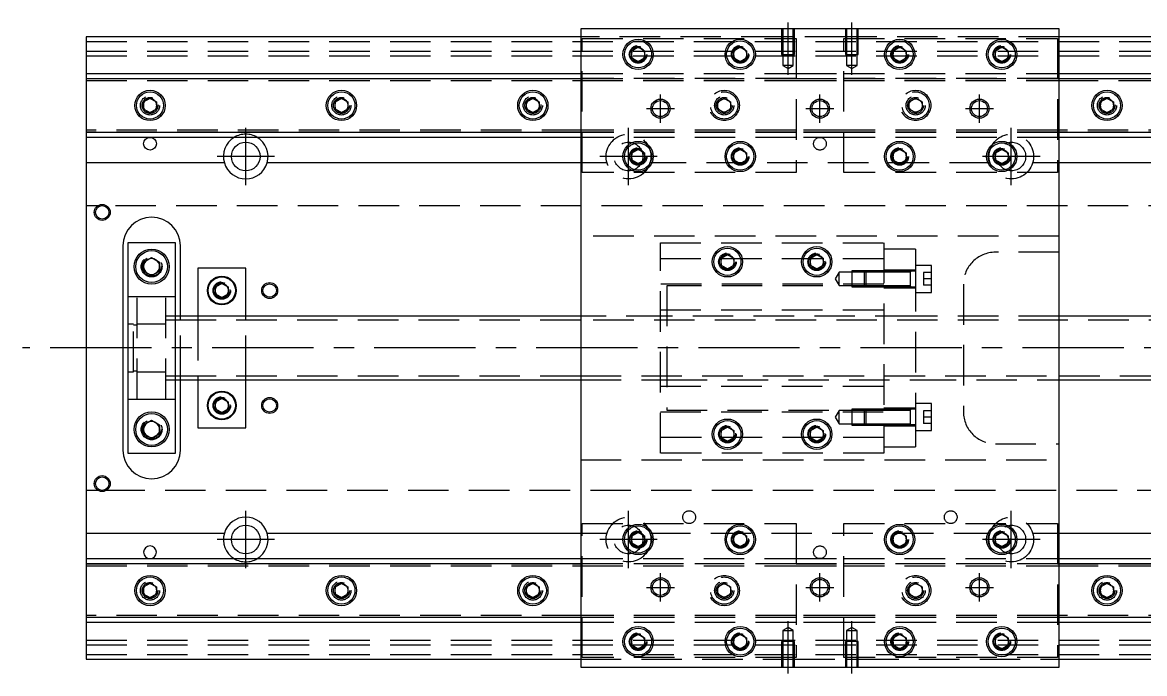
# Model space of a CAD drawing. Extents: x -20 to 681, y -276 to 102.
# Drawn here: x -20 to 331.8, y -102 to 102 of the extents above; entities that cross this region are included whole.
import ezdxf

# ---------------------------------------------------------------- set-up
doc = ezdxf.new("R2010")
doc.units = 0
doc.linetypes.add('CENTER', pattern=[50.8, 31.75, -6.35, 6.35, -6.35])
doc.linetypes.add('DASHED', pattern=[19.05, 12.7, -6.35])
doc.layers.get('0').update_dxf_attribs({"linetype": 'CONTINUOUS'})
doc.layers.add('CENTER', color=1, linetype='CENTER')

msp = doc.modelspace()

# ---------------------------------------------------------------- linework, layer by layer
at = {"color": 7, "linetype": 'CONTINUOUS'}
for p, q in [((305, 100), (155, 100)), ((155, 100), (155, -100)), ((305, -100), (305, 100)), ((0, 97.5), (0, 86)), ((155, 97.5), (0, 97.5)), ((460, 97.5), (305, 97.5)), ((171, 93.1547), (173, 94.309402)), ((171, 90.8453), (171, 93.1547)), ((173, 94.309402), (175, 93.1547)), ((175, 93.1547), (175, 90.8453)), ((203, 93.1547), (205, 94.309402)), ((203, 90.8453), (203, 93.1547)), ((205, 94.309402), (207, 93.1547)), ((207, 93.1547), (207, 90.8453)), ((253, 93.1547), (255, 94.309402)), ((253, 90.8453), (253, 93.1547)), ((255, 94.309402), (257, 93.1547)), ((257, 93.1547), (257, 90.8453)), ((285, 93.1547), (287, 94.309402)), ((285, 90.8453), (285, 93.1547)), ((287, 94.309402), (289, 93.1547)), ((289, 93.1547), (289, 90.8453)), ((173, 89.690598), (171, 90.8453)), ((175, 90.8453), (173, 89.690598)), ((205, 89.690598), (203, 90.8453)), ((207, 90.8453), (205, 89.690598)), ((255, 89.690598), (253, 90.8453)), ((257, 90.8453), (255, 89.690598)), ((287, 89.690598), (285, 90.8453)), ((289, 90.8453), (287, 89.690598)), ((0, 86), (0, 84.460392)), ((0, 86), (155, 86)), ((0, 84.460392), (155, 84.460392)), ((0, 84.460392), (0, 67.539608)), ((305, 86), (460, 86)), ((305, 84.460392), (460, 84.460392)), ((18, 77.1547), (20, 78.309402)), ((20, 78.309402), (22, 77.1547)), ((78, 77.1547), (80, 78.309402)), ((80, 78.309402), (82, 77.1547)), ((138, 77.1547), (140, 78.309402)), ((140, 78.309402), (142, 77.1547)), ((318, 77.1547), (320, 78.309402)), ((320, 78.309402), (322, 77.1547)), ((18, 74.8453), (18, 77.1547)), ((20, 73.690598), (18, 74.8453)), ((22, 74.8453), (20, 73.690598)), ((22, 77.1547), (22, 74.8453)), ((78, 74.8453), (78, 77.1547)), ((80, 73.690598), (78, 74.8453)), ((82, 74.8453), (80, 73.690598)), ((82, 77.1547), (82, 74.8453)), ((138, 74.8453), (138, 77.1547)), ((140, 73.690598), (138, 74.8453)), ((142, 74.8453), (140, 73.690598)), ((142, 77.1547), (142, 74.8453)), ((318, 74.8453), (318, 77.1547)), ((320, 73.690598), (318, 74.8453)), ((322, 74.8453), (320, 73.690598)), ((322, 77.1547), (322, 74.8453)), ((0, 67.539608), (0, 66)), ((155, 67.539608), (0, 67.539608)), ((460, 67.539608), (305, 67.539608)), ((155, 66), (0, 66)), ((0, 66), (0, 58)), ((460, 66), (305, 66)), ((171, 61.1547), (173, 62.309402)), ((171, 58.8453), (171, 61.1547)), ((173, 62.309402), (175, 61.1547)), ((175, 61.1547), (175, 58.8453)), ((203, 61.1547), (205, 62.309402)), ((203, 58.8453), (203, 61.1547)), ((205, 62.309402), (207, 61.1547)), ((207, 61.1547), (207, 58.8453)), ((253, 61.1547), (255, 62.309402)), ((253, 58.8453), (253, 61.1547)), ((255, 62.309402), (257, 61.1547)), ((257, 61.1547), (257, 58.8453)), ((285, 61.1547), (287, 62.309402)), ((285, 58.8453), (285, 61.1547)), ((287, 62.309402), (289, 61.1547)), ((289, 61.1547), (289, 58.8453)), ((43.291796, 58), (0, 58)), ((0, 58), (0, -58)), ((155, 58), (56.708204, 58)), ((173, 57.690598), (171, 58.8453)), ((175, 58.8453), (173, 57.690598)), ((205, 57.690598), (203, 58.8453)), ((207, 58.8453), (205, 57.690598)), ((255, 57.690598), (253, 58.8453)), ((257, 58.8453), (255, 57.690598)), ((287, 57.690598), (285, 58.8453)), ((289, 58.8453), (287, 57.690598)), ((403.291796, 58), (305, 58)), ((11.5, 32), (11.5, -32)), ((28, 33), (13, 33)), ((13, 33), (13, -33)), ((28, -33), (28, 33)), ((29.5, 10), (29.5, 32)), ((18, 26.943376), (20.5, 28.386752)), ((20.5, 28.386752), (23, 26.943376)), ((199, 28.1547), (201, 29.309402)), ((199, 25.8453), (199, 28.1547)), ((201, 29.309402), (203, 28.1547)), ((203, 28.1547), (203, 25.8453)), ((227, 28.1547), (229, 29.309402)), ((227, 25.8453), (227, 28.1547)), ((229, 29.309402), (231, 28.1547)), ((231, 28.1547), (231, 25.8453)), ((18, 24.056624), (18, 26.943376)), ((23, 26.943376), (23, 24.056624)), ((50, 25), (35, 25)), ((35, 25), (35, 10)), ((50, 10), (50, 25)), ((201, 24.690598), (199, 25.8453)), ((203, 25.8453), (201, 24.690598)), ((229, 24.690598), (227, 25.8453)), ((231, 25.8453), (229, 24.690598)), ((20.5, 22.613248), (18, 24.056624)), ((23, 24.056624), (20.5, 22.613248)), ((40.5, 19.1547), (42.5, 20.309402)), ((40.5, 16.8453), (40.5, 19.1547)), ((42.5, 20.309402), (44.5, 19.1547)), ((44.5, 19.1547), (44.5, 16.8453)), ((42.5, 15.690598), (40.5, 16.8453)), ((44.5, 16.8453), (42.5, 15.690598)), ((155, 10), (28, 10)), ((403, 10), (305, 10)), ((28, -10), (155, -10)), ((29.5, -32), (29.5, -10)), ((35, -10), (35, -25)), ((50, -25), (50, -10)), ((305, -10), (403, -10)), ((40.5, -16.8453), (42.5, -15.690598)), ((40.5, -19.1547), (40.5, -16.8453)), ((42.5, -15.690598), (44.5, -16.8453)), ((44.5, -16.8453), (44.5, -19.1547)), ((42.5, -20.309402), (40.5, -19.1547)), ((44.5, -19.1547), (42.5, -20.309402)), ((18, -24.056624), (20.5, -22.613248)), ((18, -26.943376), (18, -24.056624)), ((20.5, -22.613248), (23, -24.056624)), ((23, -24.056624), (23, -26.943376)), ((20.5, -28.386752), (18, -26.943376)), ((23, -26.943376), (20.5, -28.386752)), ((35, -25), (50, -25)), ((199, -25.8453), (201, -24.690598)), ((199, -28.1547), (199, -25.8453)), ((201, -24.690598), (203, -25.8453)), ((203, -25.8453), (203, -28.1547)), ((227, -25.8453), (229, -24.690598)), ((227, -28.1547), (227, -25.8453)), ((229, -24.690598), (231, -25.8453)), ((231, -25.8453), (231, -28.1547)), ((201, -29.309402), (199, -28.1547)), ((203, -28.1547), (201, -29.309402)), ((229, -29.309402), (227, -28.1547)), ((231, -28.1547), (229, -29.309402)), ((13, -33), (28, -33)), ((0, -58), (0, -66)), ((0, -58), (43.291796, -58)), ((56.708204, -58), (155, -58)), ((171, -58.8453), (173, -57.690598)), ((171, -61.1547), (171, -58.8453)), ((173, -57.690598), (175, -58.8453)), ((175, -58.8453), (175, -61.1547)), ((203, -58.8453), (205, -57.690598)), ((203, -61.1547), (203, -58.8453)), ((205, -57.690598), (207, -58.8453)), ((207, -58.8453), (207, -61.1547)), ((253, -58.8453), (255, -57.690598)), ((253, -61.1547), (253, -58.8453)), ((255, -57.690598), (257, -58.8453)), ((257, -58.8453), (257, -61.1547)), ((285, -58.8453), (287, -57.690598)), ((285, -61.1547), (285, -58.8453)), ((287, -57.690598), (289, -58.8453)), ((289, -58.8453), (289, -61.1547)), ((305, -58), (403.291796, -58)), ((173, -62.309402), (171, -61.1547)), ((175, -61.1547), (173, -62.309402)), ((205, -62.309402), (203, -61.1547)), ((207, -61.1547), (205, -62.309402)), ((255, -62.309402), (253, -61.1547)), ((257, -61.1547), (255, -62.309402)), ((287, -62.309402), (285, -61.1547)), ((289, -61.1547), (287, -62.309402)), ((0, -66), (0, -67.539608)), ((0, -66), (155, -66)), ((305, -66), (460, -66)), ((0, -67.539608), (155, -67.539608)), ((0, -67.539608), (0, -84.460392)), ((305, -67.539608), (460, -67.539608)), ((18, -74.8453), (20, -73.690598)), ((20, -73.690598), (22, -74.8453)), ((78, -74.8453), (80, -73.690598)), ((80, -73.690598), (82, -74.8453)), ((138, -74.8453), (140, -73.690598)), ((140, -73.690598), (142, -74.8453)), ((318, -74.8453), (320, -73.690598)), ((320, -73.690598), (322, -74.8453)), ((18, -77.1547), (18, -74.8453)), ((20, -78.309402), (18, -77.1547)), ((22, -77.1547), (20, -78.309402)), ((22, -74.8453), (22, -77.1547)), ((78, -77.1547), (78, -74.8453)), ((80, -78.309402), (78, -77.1547)), ((82, -77.1547), (80, -78.309402)), ((82, -74.8453), (82, -77.1547)), ((138, -77.1547), (138, -74.8453)), ((140, -78.309402), (138, -77.1547)), ((142, -77.1547), (140, -78.309402)), ((142, -74.8453), (142, -77.1547)), ((318, -77.1547), (318, -74.8453)), ((320, -78.309402), (318, -77.1547)), ((322, -77.1547), (320, -78.309402)), ((322, -74.8453), (322, -77.1547)), ((0, -84.460392), (0, -86)), ((155, -84.460392), (0, -84.460392)), ((155, -86), (0, -86)), ((0, -86), (0, -97.5)), ((460, -84.460392), (305, -84.460392)), ((460, -86), (305, -86)), ((171, -90.8453), (173, -89.690598)), ((171, -93.1547), (171, -90.8453)), ((173, -89.690598), (175, -90.8453)), ((175, -90.8453), (175, -93.1547)), ((203, -90.8453), (205, -89.690598)), ((203, -93.1547), (203, -90.8453)), ((205, -89.690598), (207, -90.8453)), ((207, -90.8453), (207, -93.1547)), ((253, -90.8453), (255, -89.690598)), ((253, -93.1547), (253, -90.8453)), ((255, -89.690598), (257, -90.8453)), ((257, -90.8453), (257, -93.1547)), ((285, -90.8453), (287, -89.690598)), ((285, -93.1547), (285, -90.8453)), ((287, -89.690598), (289, -90.8453)), ((289, -90.8453), (289, -93.1547)), ((173, -94.309402), (171, -93.1547)), ((175, -93.1547), (173, -94.309402)), ((205, -94.309402), (203, -93.1547)), ((207, -93.1547), (205, -94.309402)), ((255, -94.309402), (253, -93.1547)), ((257, -93.1547), (255, -94.309402)), ((287, -94.309402), (285, -93.1547)), ((289, -93.1547), (287, -94.309402)), ((0, -97.5), (155, -97.5)), ((305, -97.5), (460, -97.5)), ((155, -100), (305, -100))]:
    msp.add_line(p, q, dxfattribs=at)
at = {"color": 3, "linetype": 'DASHED'}
for p, q in [((218.000006, 100), (218.000006, 92)), ((218.35, 100), (218.35, 92)), ((221.65, 92), (221.65, 100)), ((221.999994, 92), (221.999994, 100)), ((238.000006, 100), (238.000006, 92)), ((238.35, 100), (238.35, 92)), ((241.65, 92), (241.65, 100)), ((241.999994, 92), (241.999994, 100)), ((0, 96), (460, 96)), ((218.000006, 97.5), (155, 97.5)), ((155.5, 97), (222.5, 97)), ((155.5, 55), (155.5, 97)), ((221.999994, 97.5), (218.000006, 97.5)), ((238.000006, 97.5), (221.999994, 97.5)), ((222.5, 97), (222.5, 55)), ((237.5, 55), (237.5, 97)), ((237.5, 97), (304.5, 97)), ((241.999994, 97.5), (238.000006, 97.5)), ((305, 97.5), (241.999994, 97.5)), ((304.5, 97), (304.5, 55)), ((0, 93), (460, 93)), ((0, 91.5), (460, 91.5)), ((170.5, 92), (170.512884, 92.253488)), ((207.483582, 92.286038), (207.5, 92)), ((218.000006, 92), (221.999994, 92)), ((218.35, 92), (218.35, 88.5)), ((221.65, 88.5), (221.65, 92)), ((238.000006, 92), (241.999994, 92)), ((238.35, 92), (238.35, 88.5)), ((241.65, 88.5), (241.65, 92)), ((252.5, 92), (252.518502, 92.303588)), ((284.5, 92), (284.512884, 92.253488)), ((221.65, 88.5), (218.35, 88.5)), ((218.35, 88.5), (220, 87.547372)), ((220, 87.547372), (221.65, 88.5)), ((241.65, 88.5), (238.35, 88.5)), ((238.35, 88.5), (240, 87.547372)), ((240, 87.547372), (241.65, 88.5)), ((155, 86), (155.5, 86)), ((155, 84.460392), (155.5, 84.460392)), ((155.5, 86), (222.5, 86)), ((155.5, 84.460392), (222.5, 84.460392)), ((222.5, 86), (237.5, 86)), ((222.5, 84.460392), (237.5, 84.460392)), ((237.5, 86), (304.5, 86)), ((237.5, 84.460392), (304.5, 84.460392)), ((304.5, 86), (305, 86)), ((304.5, 84.460392), (305, 84.460392)), ((0, 84.403994), (155.5, 84.403994)), ((0, 83.8), (155.5, 83.8)), ((222.5, 84.403994), (155.5, 84.403994)), ((155.5, 83.8), (222.5, 83.8)), ((222.5, 84.403994), (237.5, 84.403994)), ((222.5, 83.8), (237.5, 83.8)), ((304.5, 84.403994), (237.5, 84.403994)), ((237.5, 83.8), (304.5, 83.8)), ((304.5, 84.403994), (460, 84.403994)), ((304.5, 83.8), (460, 83.8)), ((198, 77.1547), (200, 78.309402)), ((200, 78.309402), (202, 77.1547)), ((258, 77.1547), (260, 78.309402)), ((260, 78.309402), (262, 77.1547)), ((22.483582, 76.286038), (22.5, 76)), ((77.5, 76), (77.534018, 76.411016)), ((142.483582, 76.286038), (142.5, 76)), ((197.5, 76), (197.534018, 76.411016)), ((198, 74.8453), (198, 77.1547)), ((200, 73.690598), (198, 74.8453)), ((202, 74.8453), (200, 73.690598)), ((202, 77.1547), (202, 74.8453)), ((257.5, 76), (257.534018, 76.411016)), ((258, 74.8453), (258, 77.1547)), ((260, 73.690598), (258, 74.8453)), ((262, 74.8453), (260, 73.690598)), ((262, 77.1547), (262, 74.8453)), ((322.483582, 76.286038), (322.5, 76)), ((155.5, 68.2), (0, 68.2)), ((155.5, 67.596006), (0, 67.596006)), ((155.5, 67.539608), (155, 67.539608)), ((222.5, 68.2), (155.5, 68.2)), ((222.5, 67.596006), (155.5, 67.596006)), ((222.5, 67.539608), (155.5, 67.539608)), ((237.5, 68.2), (222.5, 68.2)), ((237.5, 67.596006), (222.5, 67.596006)), ((237.5, 67.539608), (222.5, 67.539608)), ((304.5, 68.2), (237.5, 68.2)), ((304.5, 67.596006), (237.5, 67.596006)), ((304.5, 67.539608), (237.5, 67.539608)), ((460, 68.2), (304.5, 68.2)), ((460, 67.596006), (304.5, 67.596006)), ((305, 67.539608), (304.5, 67.539608)), ((155.5, 66), (155, 66)), ((222.5, 66), (155.5, 66)), ((237.5, 66), (222.5, 66)), ((304.5, 66), (237.5, 66)), ((305, 66), (304.5, 66)), ((170.5, 60), (170.512884, 60.253488)), ((202.5, 60), (202.512884, 60.253488)), ((252.5, 60), (252.518502, 60.303588)), ((284.5, 60), (284.512884, 60.253488)), ((155.5, 58), (155, 58)), ((163.291796, 58), (155.5, 58)), ((283.291796, 58), (176.708204, 58)), ((304.5, 58), (296.708204, 58)), ((305, 58), (304.5, 58)), ((222.5, 55), (155.5, 55)), ((304.5, 55), (237.5, 55)), ((4.359688, 44.5), (0, 44.5)), ((460, 44.5), (5.640312, 44.5)), ((305, 35), (155, 35)), ((180, -33), (180, 33)), ((180, 33), (250, 33)), ((250, 33), (250, -33)), ((260, 31), (250, 31)), ((260, 31), (260, 24.098756)), ((305, 30), (285, 30)), ((17.5, 25.5), (17.520026, 25.846056)), ((180, 28), (250, 28)), ((198.5, 27), (198.518502, 27.303588)), ((231.483582, 27.286038), (231.5, 27)), ((265, 25.900636), (260, 25.900636)), ((265, 17.400636), (265, 25.900636)), ((236, 23.750636), (234.787564, 21.650636)), ((234.787564, 21.650636), (236, 19.550636)), ((236, 19.550636), (236, 23.750636)), ((240, 23.750636), (236, 23.750636)), ((240, 24.15063), (240, 19.15064)), ((244.39998, 24.15063), (240, 24.15063)), ((243.99998, 23.750636), (240, 23.750636)), ((244.4, 24.150636), (244, 23.750636)), ((244, 19.550636), (244, 23.750636)), ((250, 23.750636), (244, 23.750636)), ((244.4, 24.150636), (244.4, 19.150636)), ((250, 24.150636), (244.4, 24.150636)), ((250, 24.15063), (244.4, 24.15063)), ((260, 24.400636), (250, 24.400636)), ((260, 24.098756), (250, 24.098756)), ((258.405, 24.150636), (250.00002, 24.150636)), ((258.4, 23.750636), (250.00002, 23.750636)), ((260, 24.150636), (258.395, 24.150636)), ((258.4, 23.893236), (258.4, 24.150636)), ((258.4, 24.150636), (258.4, 23.893186)), ((258.4, 19.408084), (258.4, 23.893236)), ((260, 24.098756), (260, -24.098756)), ((262.5, 23.650636), (262.5, 21.650636)), ((265, 23.650636), (262.5, 23.650636)), ((262.5, 21.650636), (262.5, 19.650636)), ((265, 21.650636), (262.5, 21.650636)), ((44.983582, 18.286038), (45, 18)), ((250, 20), (180, 20)), ((182, 19.5), (182, -19.5)), ((250, 19.5), (182, 19.5)), ((236, 19.550636), (240, 19.550636)), ((240, 19.550636), (243.99998, 19.550636)), ((240, 19.15064), (244.39998, 19.15064)), ((244, 19.550636), (244.4, 19.150636)), ((244, 19.550636), (250, 19.550636)), ((244.4, 19.15064), (250, 19.15064)), ((244.4, 19.150636), (250, 19.150636)), ((250, 18.900636), (260, 18.900636)), ((250.00002, 19.550636), (258.4, 19.550636)), ((250.00002, 19.150636), (258.405, 19.150636)), ((258.395, 19.150636), (260, 19.150636)), ((258.4, 19.408102), (258.4, 19.150636)), ((258.4, 19.150636), (258.4, 19.408084)), ((265, 19.650636), (262.5, 19.650636)), ((275, 20), (275, -20)), ((16, 16), (13, 16)), ((16, -16), (16, 16)), ((25, 16), (16, 16)), ((25, -16), (25, 16)), ((28, 16), (25, 16)), ((260, 17.400636), (265, 17.400636)), ((180, 12), (250, 12)), ((14.85, 7.5), (13, 7.5)), ((14.85, -7.5), (14.85, 7.5)), ((16, 7.15), (14.85, 7.15)), ((25, 7.5), (16, 7.5)), ((28, 10), (25, 10)), ((28, 8.75), (25, 8.75)), ((155, 8.75), (28, 8.75)), ((29.5, 8.75), (29.5, 10)), ((29.5, -8.75), (29.5, 8.75)), ((35, 10), (35, 8.75)), ((35, 8.75), (35, -8.75)), ((50, 8.75), (50, 10)), ((50, -8.75), (50, 8.75)), ((181.99998, 10), (155, 10)), ((305, 8.75), (155, 8.75)), ((260, 10), (182, 10)), ((305, 10), (260.00002, 10)), ((403, 8.75), (305, 8.75)), ((13, -7.5), (14.85, -7.5)), ((14.85, -7.15), (16, -7.15)), ((16, -7.5), (25, -7.5)), ((25, -8.75), (28, -8.75)), ((25, -10), (28, -10)), ((28, -8.75), (155, -8.75)), ((29.5, -10), (29.5, -8.75)), ((35, -8.75), (35, -10)), ((50, -10), (50, -8.75)), ((155, -8.75), (305, -8.75)), ((155, -10), (181.99998, -10)), ((182, -10), (260, -10)), ((260.00002, -10), (305, -10)), ((305, -8.75), (403, -8.75)), ((180, -12), (250, -12)), ((13, -16), (16, -16)), ((16, -16), (25, -16)), ((25, -16), (28, -16)), ((265, -17.400636), (260, -17.400636)), ((265, -25.900636), (265, -17.400636)), ((44.983582, -17.713962), (45, -18)), ((180, -20), (250, -20)), ((182, -19.5), (250, -19.5)), ((236, -19.550636), (234.787564, -21.650636)), ((236, -23.750636), (236, -19.550636)), ((240, -19.550636), (236, -19.550636)), ((240, -19.15064), (240, -24.15063)), ((244.39998, -19.15064), (240, -19.15064)), ((243.99998, -19.550636), (240, -19.550636)), ((244.4, -19.150636), (244, -19.550636)), ((244, -23.750636), (244, -19.550636)), ((250, -19.550636), (244, -19.550636)), ((244.4, -19.150636), (244.4, -24.150636)), ((250, -19.150636), (244.4, -19.150636)), ((250, -19.15064), (244.4, -19.15064)), ((260, -18.900636), (250, -18.900636)), ((258.405, -19.150636), (250.00002, -19.150636)), ((258.4, -19.550636), (250.00002, -19.550636)), ((260, -19.150636), (258.395, -19.150636)), ((258.4, -19.408034), (258.4, -19.150636)), ((258.4, -19.150636), (258.4, -19.408084)), ((258.4, -23.893186), (258.4, -19.408034)), ((262.5, -19.650636), (262.5, -21.650636)), ((265, -19.650636), (262.5, -19.650636)), ((234.787564, -21.650636), (236, -23.750636)), ((236, -23.750636), (240, -23.750636)), ((240, -23.750636), (243.99998, -23.750636)), ((240, -24.15063), (244.39998, -24.15063)), ((244, -23.750636), (244.4, -24.150636)), ((244, -23.750636), (250, -23.750636)), ((244.4, -24.15063), (250, -24.15063)), ((244.4, -24.150636), (250, -24.150636)), ((260, -24.098756), (250, -24.098756)), ((260, -24.098756), (250, -24.098756)), ((250, -24.400636), (260, -24.400636)), ((250.00002, -23.750636), (258.4, -23.750636)), ((250.00002, -24.150636), (258.405, -24.150636)), ((258.395, -24.150636), (260, -24.150636)), ((258.4, -23.893168), (258.4, -24.150636)), ((258.4, -24.150636), (258.4, -23.893186)), ((260, -24.098756), (260, -31)), ((262.5, -21.650636), (262.5, -23.650636)), ((265, -21.650636), (262.5, -21.650636)), ((265, -23.650636), (262.5, -23.650636)), ((17.5, -25.5), (17.520026, -25.153944)), ((250, -28), (180, -28)), ((203.483582, -26.713962), (203.5, -27)), ((231.483582, -26.713962), (231.5, -27)), ((260, -25.900636), (265, -25.900636)), ((250, -31), (260, -31)), ((285, -30), (305, -30)), ((155, -35), (305, -35)), ((250, -33), (180, -33)), ((0, -44.5), (4.359688, -44.5)), ((5.640312, -44.5), (460, -44.5)), ((155.5, -55), (222.5, -55)), ((155.5, -97), (155.5, -55)), ((222.5, -55), (222.5, -97)), ((237.5, -97), (237.5, -55)), ((237.5, -55), (304.5, -55)), ((304.5, -55), (304.5, -97)), ((155, -58), (155.5, -58)), ((155.5, -58), (163.291796, -58)), ((170.5, -60), (170.512884, -59.746512)), ((176.708204, -58), (283.291796, -58)), ((207.483582, -59.713962), (207.5, -60)), ((252.5, -60), (252.518502, -59.696412)), ((282.691578, -58), (283.25, -58)), ((289.483582, -59.713962), (289.5, -60)), ((296.708204, -58), (304.5, -58)), ((304.5, -58), (305, -58)), ((155, -66), (155.5, -66)), ((155.5, -66), (222.5, -66)), ((222.5, -66), (237.5, -66)), ((237.5, -66), (304.5, -66)), ((304.5, -66), (305, -66)), ((0, -67.596006), (155.5, -67.596006)), ((0, -68.2), (155.5, -68.2)), ((155, -67.539608), (155.5, -67.539608)), ((155.5, -67.539608), (222.5, -67.539608)), ((222.5, -67.596006), (155.5, -67.596006)), ((155.5, -68.2), (222.5, -68.2)), ((222.5, -67.539608), (237.5, -67.539608)), ((222.5, -67.596006), (237.5, -67.596006)), ((222.5, -68.2), (237.5, -68.2)), ((237.5, -67.539608), (304.5, -67.539608)), ((304.5, -67.596006), (237.5, -67.596006)), ((237.5, -68.2), (304.5, -68.2)), ((304.5, -67.539608), (305, -67.539608)), ((304.5, -67.596006), (460, -67.596006)), ((304.5, -68.2), (460, -68.2)), ((198, -74.8453), (200, -73.690598)), ((200, -73.690598), (202, -74.8453)), ((258, -74.8453), (260, -73.690598)), ((260, -73.690598), (262, -74.8453)), ((17.5, -76), (17.534018, -75.588984)), ((77.5, -76), (77.534018, -75.588984)), ((137.5, -76), (137.534018, -75.588984)), ((197.5, -76), (197.534018, -75.588984)), ((198, -77.1547), (198, -74.8453)), ((200, -78.309402), (198, -77.1547)), ((202, -77.1547), (200, -78.309402)), ((202, -74.8453), (202, -77.1547)), ((257.5, -76), (257.534018, -75.588984)), ((258, -77.1547), (258, -74.8453)), ((260, -78.309402), (258, -77.1547)), ((262, -77.1547), (260, -78.309402)), ((262, -74.8453), (262, -77.1547)), ((317.5, -76), (317.534018, -75.588984)), ((155.5, -83.8), (0, -83.8)), ((155.5, -84.403994), (0, -84.403994)), ((222.5, -83.8), (155.5, -83.8)), ((222.5, -84.403994), (155.5, -84.403994)), ((237.5, -83.8), (222.5, -83.8)), ((237.5, -84.403994), (222.5, -84.403994)), ((304.5, -83.8), (237.5, -83.8)), ((304.5, -84.403994), (237.5, -84.403994)), ((460, -83.8), (304.5, -83.8)), ((460, -84.403994), (304.5, -84.403994)), ((155.5, -84.460392), (155, -84.460392)), ((155.5, -86), (155, -86)), ((222.5, -84.460392), (155.5, -84.460392)), ((222.5, -86), (155.5, -86)), ((220, -87.547372), (218.35, -88.5)), ((221.65, -88.5), (220, -87.547372)), ((237.5, -84.460392), (222.5, -84.460392)), ((237.5, -86), (222.5, -86)), ((304.5, -84.460392), (237.5, -84.460392)), ((304.5, -86), (237.5, -86)), ((240, -87.547372), (238.35, -88.5)), ((241.65, -88.5), (240, -87.547372)), ((305, -84.460392), (304.5, -84.460392)), ((305, -86), (304.5, -86)), ((218.35, -88.5), (221.65, -88.5)), ((218.35, -88.5), (218.35, -92)), ((221.65, -92), (221.65, -88.5)), ((238.35, -88.5), (241.65, -88.5)), ((238.35, -88.5), (238.35, -92)), ((241.65, -92), (241.65, -88.5)), ((0, -91.5), (460, -91.5)), ((0, -93), (460, -93)), ((170.5, -92), (170.512884, -91.746512)), ((207.483582, -91.713962), (207.5, -92)), ((221.999994, -92), (218.000006, -92)), ((218.000006, -92), (218.000006, -100)), ((218.35, -92), (218.35, -100)), ((221.65, -100), (221.65, -92)), ((221.999994, -100), (221.999994, -92)), ((241.999994, -92), (238.000006, -92)), ((238.000006, -92), (238.000006, -100)), ((238.35, -92), (238.35, -100)), ((241.65, -100), (241.65, -92)), ((241.999994, -100), (241.999994, -92)), ((252.5, -92), (252.518502, -91.696412)), ((289.483582, -91.713962), (289.5, -92)), ((0, -96), (460, -96)), ((155, -97.5), (218.000006, -97.5)), ((222.5, -97), (155.5, -97)), ((218.000006, -97.5), (221.999994, -97.5)), ((221.999994, -97.5), (238.000006, -97.5)), ((304.5, -97), (237.5, -97)), ((238.000006, -97.5), (241.999994, -97.5)), ((241.999994, -97.5), (305, -97.5))]:
    msp.add_line(p, q, dxfattribs=at)
at = {"color": 7, "linetype": 'CONTINUOUS'}
for centre, radius in [((173, 92), 4.75), ((173, 92), 4.25), ((205, 92), 4.75), ((205, 92), 4.25), ((255, 92), 4.75), ((255, 92), 4.25), ((287, 92), 4.75), ((287, 92), 4.25), ((20, 76), 4.75), ((20, 76), 4.25), ((80, 76), 4.75), ((80, 76), 4.25), ((140, 76), 4.75), ((140, 76), 4.25), ((180, 75), 2.5), ((200, 76), 2.1), ((230, 75), 3), ((230, 75), 2.5), ((260, 76), 2.1), ((280, 75), 2.5), ((320, 76), 4.75), ((320, 76), 4.25), ((20, 64), 2), ((50, 60), 4.5), ((173, 60), 4.75), ((173, 60), 4.25), ((205, 60), 4.75), ((205, 60), 4.25), ((255, 60), 4.75), ((255, 60), 4.25), ((287, 60), 4.75), ((287, 60), 4.25), ((5, 42.5), 2.1), ((201, 27), 4.75), ((229, 27), 4.75), ((20.5, 25.5), 5.5), ((20.5, 25.5), 5), ((201, 27), 4.25), ((229, 27), 4.25), ((42.5, 18), 4.5), ((42.5, 18), 4.25), ((57.5, 18), 2.1), ((42.5, -18), 4.5), ((42.5, -18), 4.25), ((57.5, -18), 2.1), ((20.5, -25.5), 5.5), ((20.5, -25.5), 5), ((201, -27), 4.75), ((201, -27), 4.25), ((229, -27), 4.75), ((229, -27), 4.25), ((5, -42.5), 2.1), ((50, -60), 4.5), ((173, -60), 4.75), ((173, -60), 4.25), ((205, -60), 4.75), ((205, -60), 4.25), ((255, -60), 4.75), ((255, -60), 4.25), ((287, -60), 4.75), ((287, -60), 4.25), ((20, -76), 4.75), ((20, -76), 4.25), ((80, -76), 4.75), ((80, -76), 4.25), ((140, -76), 4.75), ((140, -76), 4.25), ((180, -75), 2.5), ((230, -75), 3), ((230, -75), 2.5), ((280, -75), 2.5), ((320, -76), 4.75), ((320, -76), 4.25), ((200, -76), 2.1), ((260, -76), 2.1), ((173, -92), 4.75), ((173, -92), 4.25), ((205, -92), 4.75), ((205, -92), 4.25), ((255, -92), 4.75), ((255, -92), 4.25), ((287, -92), 4.75), ((287, -92), 4.25)]:
    msp.add_circle(centre, radius, dxfattribs=at)
at = {"color": 3, "linetype": 'DASHED'}
for centre, radius in [((173, 92), 2.75), ((173, 92), 2.5), ((205, 92), 2.75), ((205, 92), 2.5), ((255, 92), 2.75), ((255, 92), 2.5), ((287, 92), 2.75), ((287, 92), 2.5), ((20, 76), 3), ((20, 76), 2.5), ((80, 76), 3), ((80, 76), 2.5), ((140, 76), 3), ((140, 76), 2.5), ((200, 76), 4.75), ((200, 76), 4.25), ((200, 76), 3), ((200, 76), 2.5), ((260, 76), 4.75), ((260, 76), 4.25), ((260, 76), 3), ((260, 76), 2.5), ((320, 76), 3), ((320, 76), 2.5), ((170, 60), 7), ((290, 60), 7), ((170, 60), 4.5), ((230, 64), 2), ((290, 60), 4.5), ((173, 60), 2.75), ((173, 60), 2.5), ((205, 60), 2.75), ((205, 60), 2.5), ((255, 60), 2.75), ((255, 60), 2.5), ((287, 60), 2.75), ((287, 60), 2.5), ((20.5, 25.5), 3.25), ((20.5, 25.5), 3), ((201, 27), 2.75), ((201, 27), 2.5), ((229, 27), 2.75), ((229, 27), 2.5), ((42.5, 18), 2.75), ((42.5, 18), 2.5), ((42.5, -18), 2.75), ((42.5, -18), 2.5), ((20.5, -25.5), 3.25), ((20.5, -25.5), 3), ((201, -27), 2.75), ((201, -27), 2.5), ((229, -27), 2.75), ((229, -27), 2.5), ((189, -53), 2), ((271, -53), 2), ((170, -60), 7), ((170, -60), 4.5), ((290, -60), 7), ((290, -60), 4.5), ((173, -60), 2.75), ((173, -60), 2.5), ((205, -60), 2.75), ((205, -60), 2.5), ((255, -60), 2.75), ((255, -60), 2.5), ((287, -60), 2.75), ((287, -60), 2.5), ((230, -64), 2), ((20, -76), 3), ((20, -76), 2.5), ((80, -76), 3), ((80, -76), 2.5), ((140, -76), 3), ((140, -76), 2.5), ((200, -76), 4.75), ((200, -76), 4.25), ((200, -76), 3), ((200, -76), 2.5), ((260, -76), 4.75), ((260, -76), 4.25), ((260, -76), 3), ((260, -76), 2.5), ((320, -76), 3), ((320, -76), 2.5), ((173, -92), 2.75), ((173, -92), 2.5), ((205, -92), 2.75), ((205, -92), 2.5), ((255, -92), 2.75), ((255, -92), 2.5), ((287, -92), 2.75), ((287, -92), 2.5)]:
    msp.add_circle(centre, radius, dxfattribs=at)
at = {"color": 3, "linetype": 'CONTINUOUS'}
for centre, radius in [((180, 75), 3), ((280, 75), 3), ((5, 42.5), 2.5), ((57.5, 18), 2.5), ((57.5, -18), 2.5), ((5, -42.5), 2.5), ((180, -75), 3), ((280, -75), 3)]:
    msp.add_circle(centre, radius, dxfattribs=at)
at = {"color": 7, "linetype": 'CONTINUOUS'}
for centre, radius, start, end in [((173, 92), 2.1, 162.24721, 180), ((173, 92), 2.1, 180, 197.75279), ((173, 92), 2.1, 137.75279, 162.24721), ((173, 92), 2.1, 102.24721, 137.75279), ((173, 92), 2.1, 77.75279, 102.24721), ((173, 92), 2.1, 42.24721, 77.75279), ((173, 92), 2.1, 17.75279, 42.24721), ((173, 92), 2.1, 342.24721, 17.75279), ((205, 92), 2.1, 162.24721, 180), ((205, 92), 2.1, 180, 197.75279), ((205, 92), 2.1, 137.75279, 162.24721), ((205, 92), 2.1, 102.24721, 137.75279), ((205, 92), 2.1, 77.75279, 102.24721), ((205, 92), 2.1, 42.24721, 77.75279), ((205, 92), 2.1, 17.75279, 42.24721), ((205, 92), 2.1, 342.24721, 17.75279), ((255, 92), 2.1, 162.24721, 180), ((255, 92), 2.1, 180, 197.75279), ((255, 92), 2.1, 137.75279, 162.24721), ((255, 92), 2.1, 102.24721, 137.75279), ((255, 92), 2.1, 77.75279, 102.24721), ((255, 92), 2.1, 42.24721, 77.75279), ((255, 92), 2.1, 17.75279, 42.24721), ((255, 92), 2.1, 342.24721, 17.75279), ((287, 92), 2.1, 162.24721, 180), ((287, 92), 2.1, 180, 197.75279), ((287, 92), 2.1, 137.75279, 162.24721), ((287, 92), 2.1, 102.24721, 137.75279), ((287, 92), 2.1, 77.75279, 102.24721), ((287, 92), 2.1, 42.24721, 77.75279), ((287, 92), 2.1, 17.75279, 42.24721), ((287, 92), 2.1, 342.24721, 17.75279), ((173, 92), 2.1, 197.75279, 222.24721), ((173, 92), 2.1, 222.24721, 257.75279), ((173, 92), 2.1, 257.75279, 282.24721), ((173, 92), 2.1, 282.24721, 317.75279), ((173, 92), 2.1, 317.75279, 342.24721), ((205, 92), 2.1, 197.75279, 222.24721), ((205, 92), 2.1, 222.24721, 257.75279), ((205, 92), 2.1, 257.75279, 282.24721), ((205, 92), 2.1, 282.24721, 317.75279), ((205, 92), 2.1, 317.75279, 342.24721), ((255, 92), 2.1, 197.75279, 222.24721), ((255, 92), 2.1, 222.24721, 257.75279), ((255, 92), 2.1, 257.75279, 282.24721), ((255, 92), 2.1, 282.24721, 317.75279), ((255, 92), 2.1, 317.75279, 342.24721), ((287, 92), 2.1, 197.75279, 222.24721), ((287, 92), 2.1, 222.24721, 257.75279), ((287, 92), 2.1, 257.75279, 282.24721), ((287, 92), 2.1, 282.24721, 317.75279), ((287, 92), 2.1, 317.75279, 342.24721), ((20, 76), 2.1, 137.75279, 162.24721), ((20, 76), 2.1, 102.24721, 137.75279), ((20, 76), 2.1, 77.75279, 102.24721), ((20, 76), 2.1, 42.24721, 77.75279), ((20, 76), 2.1, 17.75279, 42.24721), ((80, 76), 2.1, 137.75279, 162.24721), ((80, 76), 2.1, 102.24721, 137.75279), ((80, 76), 2.1, 77.75279, 102.24721), ((80, 76), 2.1, 42.24721, 77.75279), ((80, 76), 2.1, 17.75279, 42.24721), ((140, 76), 2.1, 137.75279, 162.24721), ((140, 76), 2.1, 102.24721, 137.75279), ((140, 76), 2.1, 77.75279, 102.24721), ((140, 76), 2.1, 42.24721, 77.75279), ((140, 76), 2.1, 17.75279, 42.24721), ((320, 76), 2.1, 137.75279, 162.24721), ((320, 76), 2.1, 102.24721, 137.75279), ((320, 76), 2.1, 77.75279, 102.24721), ((320, 76), 2.1, 42.24721, 77.75279), ((320, 76), 2.1, 17.75279, 42.24721), ((20, 76), 2.1, 162.24721, 180), ((20, 76), 2.1, 180, 197.75279), ((20, 76), 2.1, 197.75279, 222.24721), ((20, 76), 2.1, 222.24721, 257.75279), ((20, 76), 2.1, 257.75279, 282.24721), ((20, 76), 2.1, 282.24721, 317.75279), ((20, 76), 2.1, 317.75279, 342.24721), ((20, 76), 2.1, 342.24721, 17.75279), ((80, 76), 2.1, 162.24721, 180), ((80, 76), 2.1, 180, 197.75279), ((80, 76), 2.1, 197.75279, 222.24721), ((80, 76), 2.1, 222.24721, 257.75279), ((80, 76), 2.1, 257.75279, 282.24721), ((80, 76), 2.1, 282.24721, 317.75279), ((80, 76), 2.1, 317.75279, 342.24721), ((80, 76), 2.1, 342.24721, 17.75279), ((140, 76), 2.1, 162.24721, 180), ((140, 76), 2.1, 180, 197.75279), ((140, 76), 2.1, 197.75279, 222.24721), ((140, 76), 2.1, 222.24721, 257.75279), ((140, 76), 2.1, 257.75279, 282.24721), ((140, 76), 2.1, 282.24721, 317.75279), ((140, 76), 2.1, 317.75279, 342.24721), ((140, 76), 2.1, 342.24721, 17.75279), ((320, 76), 2.1, 162.24721, 180), ((320, 76), 2.1, 180, 197.75279), ((320, 76), 2.1, 197.75279, 222.24721), ((320, 76), 2.1, 222.24721, 257.75279), ((320, 76), 2.1, 257.75279, 282.24721), ((320, 76), 2.1, 282.24721, 317.75279), ((320, 76), 2.1, 317.75279, 342.24721), ((320, 76), 2.1, 342.24721, 17.75279), ((50, 60), 7, 121.002719, 196.60155), ((50, 60), 7, 343.39845, 58.997281), ((173, 60), 2.1, 162.24721, 180), ((173, 60), 2.1, 180, 197.75279), ((173, 60), 2.1, 137.75279, 162.24721), ((173, 60), 2.1, 102.24721, 137.75279), ((173, 60), 2.1, 77.75279, 102.24721), ((173, 60), 2.1, 42.24721, 77.75279), ((173, 60), 2.1, 17.75279, 42.24721), ((173, 60), 2.1, 342.24721, 17.75279), ((205, 60), 2.1, 162.24721, 180), ((205, 60), 2.1, 180, 197.75279), ((205, 60), 2.1, 137.75279, 162.24721), ((205, 60), 2.1, 102.24721, 137.75279), ((205, 60), 2.1, 77.75279, 102.24721), ((205, 60), 2.1, 42.24721, 77.75279), ((205, 60), 2.1, 17.75279, 42.24721), ((205, 60), 2.1, 342.24721, 17.75279), ((255, 60), 2.1, 162.24721, 180), ((255, 60), 2.1, 180, 197.75279), ((255, 60), 2.1, 137.75279, 162.24721), ((255, 60), 2.1, 102.24721, 137.75279), ((255, 60), 2.1, 77.75279, 102.24721), ((255, 60), 2.1, 42.24721, 77.75279), ((255, 60), 2.1, 17.75279, 42.24721), ((255, 60), 2.1, 342.24721, 17.75279), ((287, 60), 2.1, 162.24721, 180), ((287, 60), 2.1, 180, 197.75279), ((287, 60), 2.1, 137.75279, 162.24721), ((287, 60), 2.1, 102.24721, 137.75279), ((287, 60), 2.1, 77.75279, 102.24721), ((287, 60), 2.1, 42.24721, 77.75279), ((287, 60), 2.1, 17.75279, 42.24721), ((287, 60), 2.1, 342.24721, 17.75279), ((50, 60), 7, 196.60155, 343.39845), ((173, 60), 2.1, 197.75279, 222.24721), ((173, 60), 2.1, 222.24721, 257.75279), ((173, 60), 2.1, 257.75279, 282.24721), ((173, 60), 2.1, 282.24721, 317.75279), ((173, 60), 2.1, 317.75279, 342.24721), ((205, 60), 2.1, 197.75279, 222.24721), ((205, 60), 2.1, 222.24721, 257.75279), ((205, 60), 2.1, 257.75279, 282.24721), ((205, 60), 2.1, 282.24721, 317.75279), ((205, 60), 2.1, 317.75279, 342.24721), ((255, 60), 2.1, 197.75279, 222.24721), ((255, 60), 2.1, 222.24721, 257.75279), ((255, 60), 2.1, 257.75279, 282.24721), ((255, 60), 2.1, 282.24721, 317.75279), ((255, 60), 2.1, 317.75279, 342.24721), ((287, 60), 2.1, 197.75279, 222.24721), ((287, 60), 2.1, 222.24721, 257.75279), ((287, 60), 2.1, 257.75279, 282.24721), ((287, 60), 2.1, 282.24721, 317.75279), ((287, 60), 2.1, 317.75279, 342.24721), ((20.5, 32), 9, 90, 180), ((20.5, 32), 9, 0, 90), ((201, 27), 2.1, 137.75279, 162.24721), ((201, 27), 2.1, 102.24721, 137.75279), ((201, 27), 2.1, 77.75279, 102.24721), ((201, 27), 2.1, 42.24721, 77.75279), ((201, 27), 2.1, 17.75279, 42.24721), ((229, 27), 2.1, 137.75279, 162.24721), ((229, 27), 2.1, 102.24721, 137.75279), ((229, 27), 2.1, 77.75279, 102.24721), ((229, 27), 2.1, 42.24721, 77.75279), ((229, 27), 2.1, 17.75279, 42.24721), ((20.5, 25.5), 2.5, 120, 180), ((20.5, 25.5), 2.5, 180, 240), ((20.5, 25.5), 2.5, 60, 120), ((20.5, 25.5), 2.5, 0, 60), ((20.5, 25.5), 2.5, 300, 0), ((201, 27), 2.1, 162.24721, 180), ((201, 27), 2.1, 180, 197.75279), ((201, 27), 2.1, 197.75279, 222.24721), ((201, 27), 2.1, 222.24721, 257.75279), ((201, 27), 2.1, 257.75279, 282.24721), ((201, 27), 2.1, 282.24721, 317.75279), ((201, 27), 2.1, 317.75279, 342.24721), ((201, 27), 2.1, 342.24721, 17.75279), ((229, 27), 2.1, 162.24721, 180), ((229, 27), 2.1, 180, 197.75279), ((229, 27), 2.1, 197.75279, 222.24721), ((229, 27), 2.1, 222.24721, 257.75279), ((229, 27), 2.1, 257.75279, 282.24721), ((229, 27), 2.1, 282.24721, 317.75279), ((229, 27), 2.1, 317.75279, 342.24721), ((229, 27), 2.1, 342.24721, 17.75279), ((20.5, 25.5), 2.5, 240, 300), ((42.5, 18), 2.1, 162.24721, 180), ((42.5, 18), 2.1, 180, 197.75279), ((42.5, 18), 2.1, 137.75279, 162.24721), ((42.5, 18), 2.1, 102.24721, 137.75279), ((42.5, 18), 2.1, 77.75279, 102.24721), ((42.5, 18), 2.1, 42.24721, 77.75279), ((42.5, 18), 2.1, 17.75279, 42.24721), ((42.5, 18), 2.1, 342.24721, 17.75279), ((42.5, 18), 2.1, 197.75279, 222.24721), ((42.5, 18), 2.1, 222.24721, 257.75279), ((42.5, 18), 2.1, 257.75279, 282.24721), ((42.5, 18), 2.1, 282.24721, 317.75279), ((42.5, 18), 2.1, 317.75279, 342.24721), ((42.5, -18), 2.1, 162.24721, 180), ((42.5, -18), 2.1, 137.75279, 162.24721), ((42.5, -18), 2.1, 102.24721, 137.75279), ((42.5, -18), 2.1, 77.75279, 102.24721), ((42.5, -18), 2.1, 42.24721, 77.75279), ((42.5, -18), 2.1, 17.75279, 42.24721), ((42.5, -18), 2.1, 342.24721, 17.75279), ((42.5, -18), 2.1, 180, 197.75279), ((42.5, -18), 2.1, 197.75279, 222.24721), ((42.5, -18), 2.1, 222.24721, 257.75279), ((42.5, -18), 2.1, 257.75279, 282.24721), ((42.5, -18), 2.1, 282.24721, 317.75279), ((42.5, -18), 2.1, 317.75279, 342.24721), ((20.5, -25.5), 2.5, 120, 180), ((20.5, -25.5), 2.5, 60, 120), ((20.5, -25.5), 2.5, 0, 60), ((20.5, -25.5), 2.5, 180, 240), ((20.5, -25.5), 2.5, 240, 300), ((20.5, -25.5), 2.5, 300, 0), ((201, -27), 2.1, 162.24721, 180), ((201, -27), 2.1, 180, 197.75279), ((201, -27), 2.1, 137.75279, 162.24721), ((201, -27), 2.1, 197.75279, 222.24721), ((201, -27), 2.1, 102.24721, 137.75279), ((201, -27), 2.1, 77.75279, 102.24721), ((201, -27), 2.1, 42.24721, 77.75279), ((201, -27), 2.1, 17.75279, 42.24721), ((201, -27), 2.1, 317.75279, 342.24721), ((201, -27), 2.1, 342.24721, 17.75279), ((229, -27), 2.1, 162.24721, 180), ((229, -27), 2.1, 180, 197.75279), ((229, -27), 2.1, 137.75279, 162.24721), ((229, -27), 2.1, 197.75279, 222.24721), ((229, -27), 2.1, 102.24721, 137.75279), ((229, -27), 2.1, 77.75279, 102.24721), ((229, -27), 2.1, 42.24721, 77.75279), ((229, -27), 2.1, 17.75279, 42.24721), ((229, -27), 2.1, 317.75279, 342.24721), ((229, -27), 2.1, 342.24721, 17.75279), ((201, -27), 2.1, 222.24721, 257.75279), ((201, -27), 2.1, 257.75279, 282.24721), ((201, -27), 2.1, 282.24721, 317.75279), ((229, -27), 2.1, 222.24721, 257.75279), ((229, -27), 2.1, 257.75279, 282.24721), ((229, -27), 2.1, 282.24721, 317.75279), ((20.5, -32), 9, 180, 270), ((20.5, -32), 9, 270, 0), ((50, -60), 7, 16.60155, 163.39845), ((50, -60), 7, 163.39845, 238.997281), ((50, -60), 7, 301.002719, 16.60155), ((173, -60), 2.1, 162.24721, 180), ((173, -60), 2.1, 137.75279, 162.24721), ((173, -60), 2.1, 102.24721, 137.75279), ((173, -60), 2.1, 77.75279, 102.24721), ((173, -60), 2.1, 42.24721, 77.75279), ((173, -60), 2.1, 17.75279, 42.24721), ((173, -60), 2.1, 342.24721, 17.75279), ((205, -60), 2.1, 162.24721, 180), ((205, -60), 2.1, 137.75279, 162.24721), ((205, -60), 2.1, 102.24721, 137.75279), ((205, -60), 2.1, 77.75279, 102.24721), ((205, -60), 2.1, 42.24721, 77.75279), ((205, -60), 2.1, 17.75279, 42.24721), ((205, -60), 2.1, 342.24721, 17.75279), ((255, -60), 2.1, 162.24721, 180), ((255, -60), 2.1, 137.75279, 162.24721), ((255, -60), 2.1, 102.24721, 137.75279), ((255, -60), 2.1, 77.75279, 102.24721), ((255, -60), 2.1, 42.24721, 77.75279), ((255, -60), 2.1, 17.75279, 42.24721), ((255, -60), 2.1, 342.24721, 17.75279), ((287, -60), 2.1, 162.24721, 180), ((287, -60), 2.1, 137.75279, 162.24721), ((287, -60), 2.1, 102.24721, 137.75279), ((287, -60), 2.1, 77.75279, 102.24721), ((287, -60), 2.1, 42.24721, 77.75279), ((287, -60), 2.1, 17.75279, 42.24721), ((287, -60), 2.1, 342.24721, 17.75279), ((20, -64), 2, 90, 270), ((20, -64), 2, 270, 90), ((173, -60), 2.1, 180, 197.75279), ((173, -60), 2.1, 197.75279, 222.24721), ((173, -60), 2.1, 222.24721, 257.75279), ((173, -60), 2.1, 257.75279, 282.24721), ((173, -60), 2.1, 282.24721, 317.75279), ((173, -60), 2.1, 317.75279, 342.24721), ((205, -60), 2.1, 180, 197.75279), ((205, -60), 2.1, 197.75279, 222.24721), ((205, -60), 2.1, 222.24721, 257.75279), ((205, -60), 2.1, 257.75279, 282.24721), ((205, -60), 2.1, 282.24721, 317.75279), ((205, -60), 2.1, 317.75279, 342.24721), ((255, -60), 2.1, 180, 197.75279), ((255, -60), 2.1, 197.75279, 222.24721), ((255, -60), 2.1, 222.24721, 257.75279), ((255, -60), 2.1, 257.75279, 282.24721), ((255, -60), 2.1, 282.24721, 317.75279), ((255, -60), 2.1, 317.75279, 342.24721), ((287, -60), 2.1, 180, 197.75279), ((287, -60), 2.1, 197.75279, 222.24721), ((287, -60), 2.1, 222.24721, 257.75279), ((287, -60), 2.1, 257.75279, 282.24721), ((287, -60), 2.1, 282.24721, 317.75279), ((287, -60), 2.1, 317.75279, 342.24721), ((20, -76), 2.1, 162.24721, 180), ((20, -76), 2.1, 180, 197.75279), ((20, -76), 2.1, 137.75279, 162.24721), ((20, -76), 2.1, 197.75279, 222.24721), ((20, -76), 2.1, 102.24721, 137.75279), ((20, -76), 2.1, 77.75279, 102.24721), ((20, -76), 2.1, 42.24721, 77.75279), ((20, -76), 2.1, 17.75279, 42.24721), ((20, -76), 2.1, 317.75279, 342.24721), ((20, -76), 2.1, 342.24721, 17.75279), ((80, -76), 2.1, 162.24721, 180), ((80, -76), 2.1, 180, 197.75279), ((80, -76), 2.1, 137.75279, 162.24721), ((80, -76), 2.1, 197.75279, 222.24721), ((80, -76), 2.1, 102.24721, 137.75279), ((80, -76), 2.1, 77.75279, 102.24721), ((80, -76), 2.1, 42.24721, 77.75279), ((80, -76), 2.1, 17.75279, 42.24721), ((80, -76), 2.1, 317.75279, 342.24721), ((80, -76), 2.1, 342.24721, 17.75279), ((140, -76), 2.1, 162.24721, 180), ((140, -76), 2.1, 180, 197.75279), ((140, -76), 2.1, 137.75279, 162.24721), ((140, -76), 2.1, 197.75279, 222.24721), ((140, -76), 2.1, 102.24721, 137.75279), ((140, -76), 2.1, 77.75279, 102.24721), ((140, -76), 2.1, 42.24721, 77.75279), ((140, -76), 2.1, 17.75279, 42.24721), ((140, -76), 2.1, 317.75279, 342.24721), ((140, -76), 2.1, 342.24721, 17.75279), ((320, -76), 2.1, 162.24721, 180), ((320, -76), 2.1, 180, 197.75279), ((320, -76), 2.1, 137.75279, 162.24721), ((320, -76), 2.1, 197.75279, 222.24721), ((320, -76), 2.1, 102.24721, 137.75279), ((320, -76), 2.1, 77.75279, 102.24721), ((320, -76), 2.1, 42.24721, 77.75279), ((320, -76), 2.1, 17.75279, 42.24721), ((320, -76), 2.1, 317.75279, 342.24721), ((320, -76), 2.1, 342.24721, 17.75279), ((20, -76), 2.1, 222.24721, 257.75279), ((20, -76), 2.1, 257.75279, 282.24721), ((20, -76), 2.1, 282.24721, 317.75279), ((80, -76), 2.1, 222.24721, 257.75279), ((80, -76), 2.1, 257.75279, 282.24721), ((80, -76), 2.1, 282.24721, 317.75279), ((140, -76), 2.1, 222.24721, 257.75279), ((140, -76), 2.1, 257.75279, 282.24721), ((140, -76), 2.1, 282.24721, 317.75279), ((320, -76), 2.1, 222.24721, 257.75279), ((320, -76), 2.1, 257.75279, 282.24721), ((320, -76), 2.1, 282.24721, 317.75279), ((173, -92), 2.1, 162.24721, 180), ((173, -92), 2.1, 137.75279, 162.24721), ((173, -92), 2.1, 102.24721, 137.75279), ((173, -92), 2.1, 77.75279, 102.24721), ((173, -92), 2.1, 42.24721, 77.75279), ((173, -92), 2.1, 17.75279, 42.24721), ((173, -92), 2.1, 342.24721, 17.75279), ((205, -92), 2.1, 162.24721, 180), ((205, -92), 2.1, 137.75279, 162.24721), ((205, -92), 2.1, 102.24721, 137.75279), ((205, -92), 2.1, 77.75279, 102.24721), ((205, -92), 2.1, 42.24721, 77.75279), ((205, -92), 2.1, 17.75279, 42.24721), ((205, -92), 2.1, 342.24721, 17.75279), ((255, -92), 2.1, 162.24721, 180), ((255, -92), 2.1, 137.75279, 162.24721), ((255, -92), 2.1, 102.24721, 137.75279), ((255, -92), 2.1, 77.75279, 102.24721), ((255, -92), 2.1, 42.24721, 77.75279), ((255, -92), 2.1, 17.75279, 42.24721), ((255, -92), 2.1, 342.24721, 17.75279), ((287, -92), 2.1, 162.24721, 180), ((287, -92), 2.1, 137.75279, 162.24721), ((287, -92), 2.1, 102.24721, 137.75279), ((287, -92), 2.1, 77.75279, 102.24721), ((287, -92), 2.1, 42.24721, 77.75279), ((287, -92), 2.1, 17.75279, 42.24721), ((287, -92), 2.1, 342.24721, 17.75279), ((173, -92), 2.1, 180, 197.75279), ((173, -92), 2.1, 197.75279, 222.24721), ((173, -92), 2.1, 222.24721, 257.75279), ((173, -92), 2.1, 257.75279, 282.24721), ((173, -92), 2.1, 282.24721, 317.75279), ((173, -92), 2.1, 317.75279, 342.24721), ((205, -92), 2.1, 180, 197.75279), ((205, -92), 2.1, 197.75279, 222.24721), ((205, -92), 2.1, 222.24721, 257.75279), ((205, -92), 2.1, 257.75279, 282.24721), ((205, -92), 2.1, 282.24721, 317.75279), ((205, -92), 2.1, 317.75279, 342.24721), ((255, -92), 2.1, 180, 197.75279), ((255, -92), 2.1, 197.75279, 222.24721), ((255, -92), 2.1, 222.24721, 257.75279), ((255, -92), 2.1, 257.75279, 282.24721), ((255, -92), 2.1, 282.24721, 317.75279), ((255, -92), 2.1, 317.75279, 342.24721), ((287, -92), 2.1, 180, 197.75279), ((287, -92), 2.1, 197.75279, 222.24721), ((287, -92), 2.1, 222.24721, 257.75279), ((287, -92), 2.1, 257.75279, 282.24721), ((287, -92), 2.1, 282.24721, 317.75279), ((287, -92), 2.1, 317.75279, 342.24721)]:
    msp.add_arc(centre, radius, start, end, dxfattribs=at)
at = {"color": 3, "linetype": 'DASHED'}
for centre, radius, start, end in [((50, 60), 7, 58.997281, 121.002719), ((170, 60), 7, 341.96968, 343.39845), ((285, 20), 10, 90, 180), ((285, -20), 10, 180, 270), ((50, -60), 7, 238.997281, 301.002719)]:
    msp.add_arc(centre, radius, start, end, dxfattribs=at)
at = {"layer": 'CENTER', "color": 1, "linetype": 'CENTER'}
for p, q in [((220, 85.547372), (220, 102)), ((240, 85.547372), (240, 102)), ((180, 70.6), (180, 79.4)), ((230, 70.6), (230, 79.4)), ((280, 70.6), (280, 79.4)), ((175.6, 75), (184.4, 75)), ((225.6, 75), (234.4, 75)), ((275.6, 75), (284.4, 75)), ((50, 51), (50, 69)), ((170, 51), (170, 69)), ((290, 51), (290, 69)), ((59, 60), (41, 60)), ((179, 60), (161, 60)), ((299, 60), (281, 60)), ((528.445, 0), (-20, 0)), ((50, -69), (50, -51)), ((170, -69), (170, -51)), ((290, -69), (290, -51)), ((59, -60), (41, -60)), ((179, -60), (161, -60)), ((299, -60), (281, -60)), ((180, -79.4), (180, -70.6)), ((230, -79.4), (230, -70.6)), ((280, -79.4), (280, -70.6)), ((175.6, -75), (184.4, -75)), ((225.6, -75), (234.4, -75)), ((275.6, -75), (284.4, -75)), ((220, -102), (220, -85.547372)), ((240, -102), (240, -85.547372))]:
    msp.add_line(p, q, dxfattribs=at)

doc.saveas('drawing.dxf')
